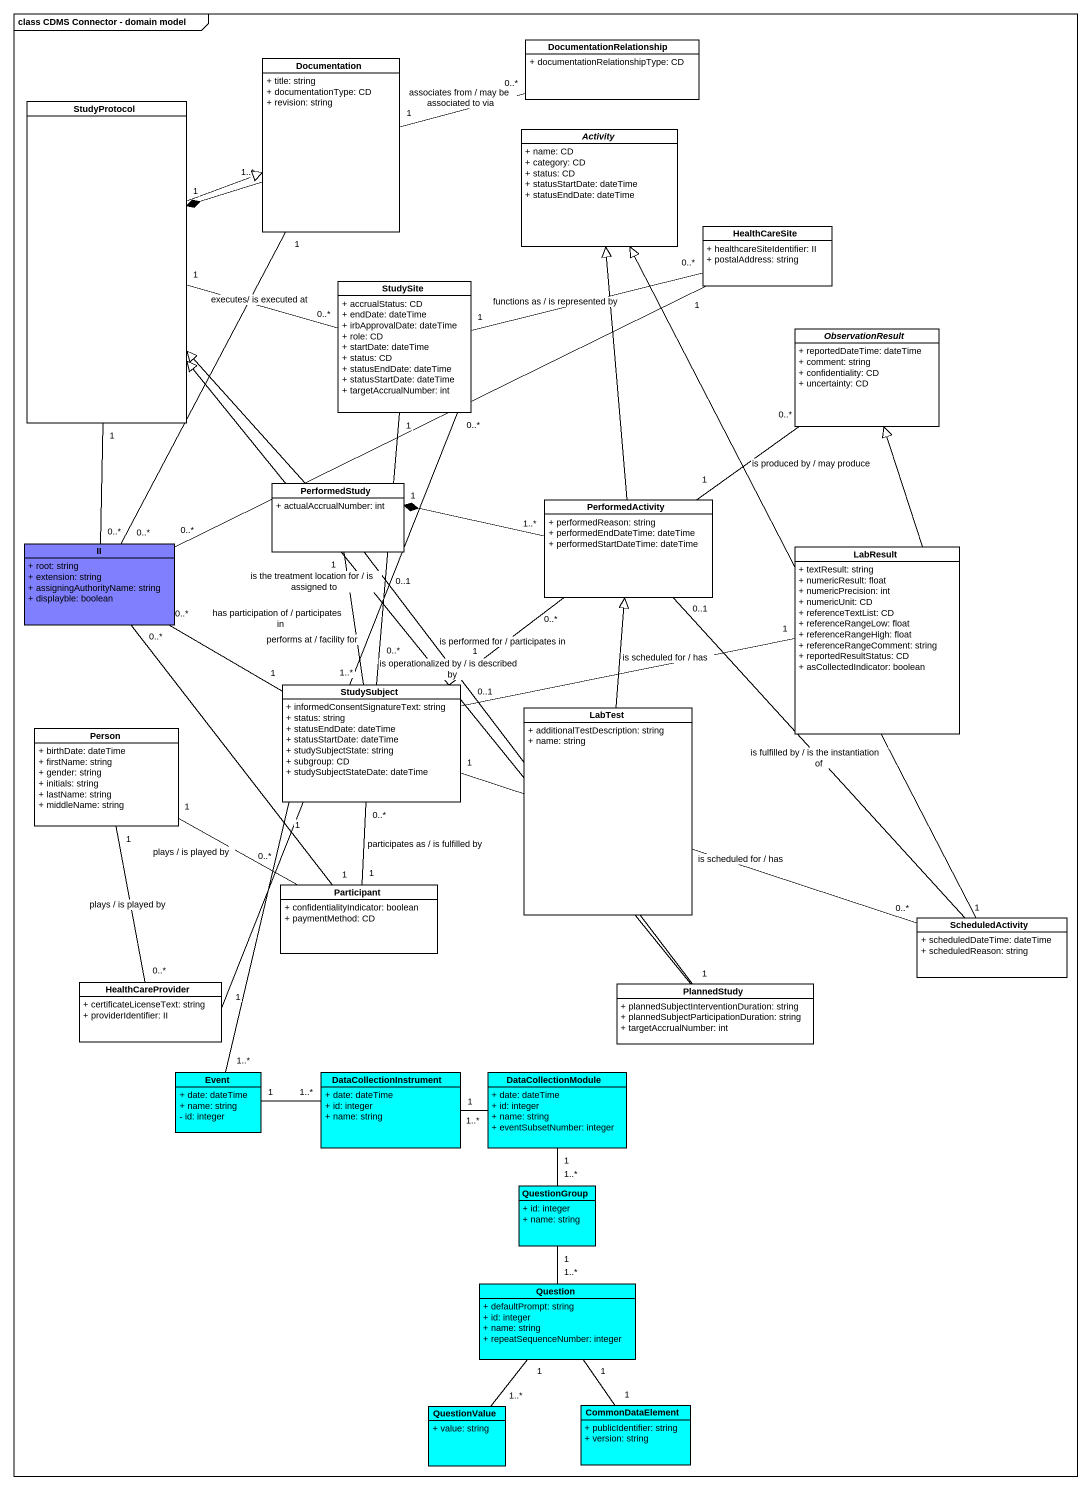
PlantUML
@startuml
mainframe class CDMS Connector - domain model
hide circle
hide empty members
skinparam classAttributeIconSize 0
class DocumentationRelationship {
  + documentationRelationshipType: CD
}
class Documentation {
  + title: string
  + documentationType: CD
  + revision: string
}
class StudyProtocol
abstract class Activity {
  + name: CD
  + category: CD
  + status: CD
  + statusStartDate: dateTime
  + statusEndDate: dateTime
}
class HealthCareSite {
  + healthcareSiteIdentifier: II
  + postalAddress: string
}
class StudySite {
  + accrualStatus: CD
  + endDate: dateTime
  + irbApprovalDate: dateTime
  + role: CD
  + startDate: dateTime
  + status: CD
  + statusEndDate: dateTime
  + statusStartDate: dateTime
  + targetAccrualNumber: int
}
abstract class ObservationResult {
  + reportedDateTime: dateTime
  + comment: string
  + confidentiality: CD
  + uncertainty: CD
}
class PerformedStudy {
  + actualAccrualNumber: int
}
class PerformedActivity {
  + performedReason: string
  + performedEndDateTime: dateTime
  + performedStartDateTime: dateTime
}
class II #8080FF {
  + root: string
  + extension: string
  + assigningAuthorityName: string
  + displayble: boolean
}
class LabResult {
  + textResult: string
  + numericResult: float
  + numericPrecision: int
  + numericUnit: CD
  + referenceTextList: CD
  + referenceRangeLow: float
  + referenceRangeHigh: float
  + referenceRangeComment: string
  + reportedResultStatus: CD
  + asCollectedIndicator: boolean
}
class StudySubject {
  + informedConsentSignatureText: string
  + status: string
  + statusEndDate: dateTime
  + statusStartDate: dateTime
  + studySubjectState: string
  + subgroup: CD
  + studySubjectStateDate: dateTime
}
class "Person" as Person_ {
  + birthDate: dateTime
  + firstName: string
  + gender: string
  + initials: string
  + lastName: string
  + middleName: string
}
class LabTest {
  + additionalTestDescription: string
  + name: string
}
class "Participant" as Participant_ {
  + confidentialityIndicator: boolean
  + paymentMethod: CD
}
class ScheduledActivity {
  + scheduledDateTime: dateTime
  + scheduledReason: string
}
class HealthCareProvider {
  + certificateLicenseText: string
  + providerIdentifier: II
}
class PlannedStudy {
  + plannedSubjectInterventionDuration: string
  + plannedSubjectParticipationDuration: string
  + targetAccrualNumber: int
}
class Event #00FFFF {
  + date: dateTime
  + name: string
  - id: integer
}
class DataCollectionInstrument #00FFFF {
  + date: dateTime
  + id: integer
  + name: string
}
class DataCollectionModule #00FFFF {
  + date: dateTime
  + id: integer
  + name: string
  + eventSubsetNumber: integer
}
class QuestionGroup #00FFFF {
  + id: integer
  + name: string
}
class Question #00FFFF {
  + defaultPrompt: string
  + id: integer
  + name: string
  + repeatSequenceNumber: integer
}
class QuestionValue #00FFFF {
  + value: string
}
class CommonDataElement #00FFFF {
  + publicIdentifier: string
  + version: string
}
Documentation "1" -right- "0..*" DocumentationRelationship : associates from / may be associated to via
Documentation "1..*" -left-* "1" StudyProtocol
Documentation "1" -- "0..*" II
StudyProtocol -right-|> Documentation
StudyProtocol "1" -- "0..*" II
HealthCareSite "1" -left- "0..*" II
StudySite "0..*" -left- "1" StudyProtocol : executes/ is executed at
StudySite "1" -right- "0..*" HealthCareSite : functions as / is represented by
StudySite "1" -- "0..*" StudySubject : is the treatment location for / is assigned to
PerformedStudy -up-|> StudyProtocol
PerformedStudy "0..1" -- "1" PlannedStudy : is operationalized by / is described by
PerformedActivity -up-|> Activity
PerformedActivity "1" -up- "0..*" ObservationResult : is produced by / may produce
PerformedActivity "1..*" -left-* "1" PerformedStudy
PerformedActivity "0..1" -- "1" ScheduledActivity : is fulfilled by / is the instantiation of
LabResult -up-|> ObservationResult
LabResult "1" -left- "0..1" StudySubject : is scheduled for / has
StudySubject "1..*" -up- "1" PerformedStudy : has participation of / participates in
StudySubject "1" -up- "0..*" PerformedActivity : is performed for / participates in
StudySubject "1" -left- "0..*" II
StudySubject "0..*" -- "1" Participant_ : participates as / is fulfilled by
StudySubject "1" -right- "0..*" ScheduledActivity : is scheduled for / has
Person_ "1" -right- "0..*" Participant_ : plays / is played by
Person_ "1" -- "0..*" HealthCareProvider : plays / is played by
LabTest -up-|> PerformedActivity
Participant_ "1" -up- "0..*" II
ScheduledActivity -up-|> Activity
HealthCareProvider "1" -up- "0..*" StudySite : performs at / facility for
PlannedStudy -up-|> StudyProtocol
Event "1..*" -up- "1" StudySubject
Event "1" -right- "1..*" DataCollectionInstrument
DataCollectionInstrument "1" -right- "1..*" DataCollectionModule
DataCollectionModule "1" -- "1..*" QuestionGroup
QuestionGroup "1" -- "1..*" Question
Question "1" -- "1..*" QuestionValue
Question "1" -- "1" CommonDataElement
@enduml
